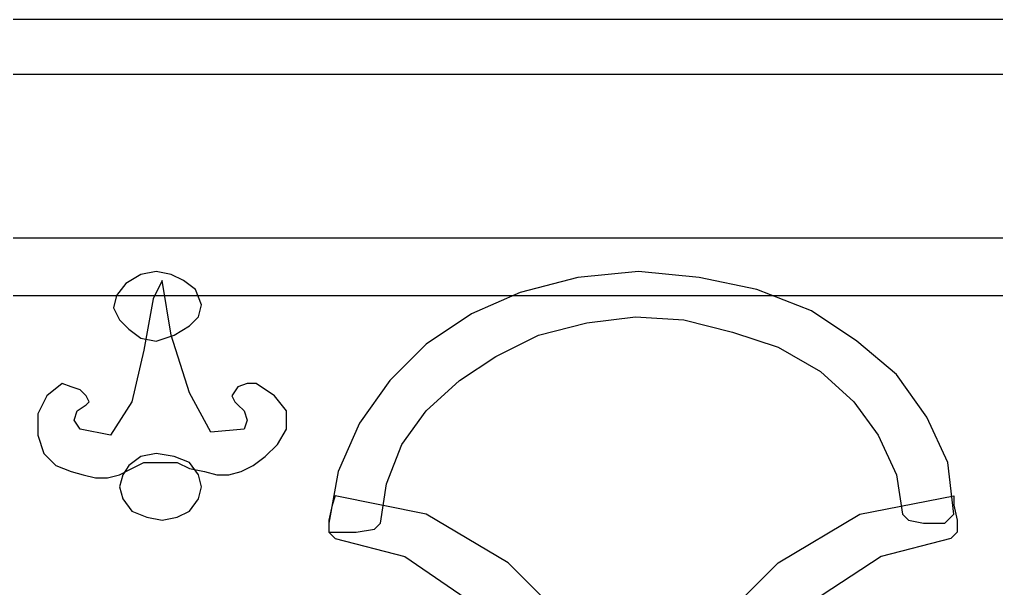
# Model space of a CAD drawing. Header units: centimetres. Extents: x -67 to 70, y -37 to 40.
# Drawn here: x 11.22 to 38.42, y 15.4 to 31.23 of the extents above; entities that cross this region are included whole.
import ezdxf

# ---------------------------------------------------------------- set-up
doc = ezdxf.new("R2010")
doc.units = ezdxf.units.CM
doc.header["$MEASUREMENT"] = 0
doc.layers.add('layer 1', color=7, linetype='Continuous')

msp = doc.modelspace()

# ---------------------------------------------------------------- linework, layer by layer
at = {"layer": 'layer 1', "color": 108}
for points, knots in [([(-63.11115, 31.23415), (-63.11115, 31.23415), (65.19332, 31.23415), (65.19332, 31.23415), (65.19332, 31.23415), (65.19332, 31.23415), (65.19332, 29.71375), (65.19332, 29.71375), (65.19332, 29.71375), (65.19332, 29.71375), (-63.11115, 29.71375), (-63.11115, 29.71375), (-63.11115, 29.71375), (-63.11115, 29.71375), (-63.11115, 31.23415), (-63.11115, 31.23415)], [0, 0, 0, 0, 0.25, 0.25, 0.25, 0.25, 0.5, 0.5, 0.5, 0.5, 0.75, 0.75, 0.75, 0.75, 1, 1, 1, 1]), ([(-63.11115, 25.15257), (-63.11115, 25.15257), (65.19332, 25.15257), (65.19332, 25.15257), (65.19332, 25.15257), (65.19332, 25.15257), (65.19332, 23.5477), (65.19332, 23.5477), (65.19332, 23.5477), (65.19332, 23.5477), (-63.11115, 23.5477), (-63.11115, 23.5477), (-63.11115, 23.5477), (-63.11115, 23.5477), (-63.11115, 25.15257), (-63.11115, 25.15257)], [0, 0, 0, 0, 0.25, 0.25, 0.25, 0.25, 0.5, 0.5, 0.5, 0.5, 0.75, 0.75, 0.75, 0.75, 1, 1, 1, 1]), ([(16.28727, 23.29431), (16.28727, 23.29431), (16.20281, 22.95644), (16.20281, 22.95644), (16.20281, 22.95644), (16.20281, 22.95644), (15.94941, 22.70304), (15.94941, 22.70304), (15.94941, 22.70304), (15.94941, 22.70304), (15.52708, 22.44964), (15.52708, 22.44964), (15.52708, 22.44964), (15.52708, 22.44964), (15.02028, 22.28071), (15.02028, 22.28071), (15.02028, 22.28071), (15.02028, 22.28071), (14.59794, 22.36517), (14.59794, 22.36517), (14.59794, 22.36517), (14.59794, 22.36517), (14.26008, 22.61857), (14.26008, 22.61857), (14.26008, 22.61857), (14.26008, 22.61857), (14.00668, 22.87197), (14.00668, 22.87197), (14.00668, 22.87197), (14.00668, 22.87197), (13.83775, 23.20984), (13.83775, 23.20984), (13.83775, 23.20984), (13.83775, 23.20984), (13.92221, 23.5477), (13.92221, 23.5477), (13.92221, 23.5477), (13.92221, 23.5477), (14.17561, 23.88557), (14.17561, 23.88557), (14.17561, 23.88557), (14.17561, 23.88557), (14.59794, 24.13897), (14.59794, 24.13897), (14.59794, 24.13897), (14.59794, 24.13897), (15.02028, 24.22344), (15.02028, 24.22344), (15.02028, 24.22344), (15.02028, 24.22344), (15.44261, 24.13897), (15.44261, 24.13897), (15.44261, 24.13897), (15.44261, 24.13897), (15.78047, 23.97004), (15.78047, 23.97004), (15.78047, 23.97004), (15.78047, 23.97004), (16.11834, 23.71664), (16.11834, 23.71664), (16.11834, 23.71664), (16.11834, 23.71664), (16.28727, 23.29431), (16.28727, 23.29431)], [0, 0, 0, 0, 0.0625, 0.0625, 0.0625, 0.0625, 0.125, 0.125, 0.125, 0.125, 0.1875, 0.1875, 0.1875, 0.1875, 0.25, 0.25, 0.25, 0.25, 0.3125, 0.3125, 0.3125, 0.3125, 0.375, 0.375, 0.375, 0.375, 0.4375, 0.4375, 0.4375, 0.4375, 0.5, 0.5, 0.5, 0.5, 0.5625, 0.5625, 0.5625, 0.5625, 0.625, 0.625, 0.625, 0.625, 0.6875, 0.6875, 0.6875, 0.6875, 0.75, 0.75, 0.75, 0.75, 0.8125, 0.8125, 0.8125, 0.8125, 0.875, 0.875, 0.875, 0.875, 0.9375, 0.9375, 0.9375, 0.9375, 1, 1, 1, 1]), ([(28.45044, 24.22344), (28.45044, 24.22344), (30.13976, 24.0545), (30.13976, 24.0545), (30.13976, 24.0545), (30.13976, 24.0545), (31.74463, 23.71664), (31.74463, 23.71664), (31.74463, 23.71664), (31.74463, 23.71664), (33.26502, 23.12537), (33.26502, 23.12537), (33.26502, 23.12537), (33.26502, 23.12537), (34.53202, 22.28071), (34.53202, 22.28071), (34.53202, 22.28071), (34.53202, 22.28071), (35.63008, 21.35158), (35.63008, 21.35158), (35.63008, 21.35158), (35.63008, 21.35158), (36.47474, 20.16905), (36.47474, 20.16905), (36.47474, 20.16905), (36.47474, 20.16905), (37.06601, 18.90205), (37.06601, 18.90205), (37.06601, 18.90205), (37.06601, 18.90205), (37.23494, 17.46612), (37.23494, 17.46612), (37.23494, 17.46612), (37.23494, 17.46612), (37.23494, 17.46612), (37.23494, 17.46612), (37.23494, 17.46612), (37.23494, 17.46612), (37.15048, 17.38166), (37.15048, 17.38166), (37.15048, 17.38166), (37.15048, 17.38166), (36.98154, 17.21272), (36.98154, 17.21272), (36.98154, 17.21272), (36.98154, 17.21272), (36.98154, 17.21272), (36.98154, 17.21272), (36.98154, 17.21272), (36.98154, 17.21272), (36.72814, 17.21272), (36.72814, 17.21272), (36.72814, 17.21272), (36.72814, 17.21272), (36.39028, 17.21272), (36.39028, 17.21272), (36.39028, 17.21272), (36.39028, 17.21272), (35.96795, 17.29719), (35.96795, 17.29719), (35.96795, 17.29719), (35.96795, 17.29719), (35.79901, 17.46612), (35.79901, 17.46612), (35.79901, 17.46612), (35.79901, 17.46612), (35.63008, 18.56419), (35.63008, 18.56419), (35.63008, 18.56419), (35.63008, 18.56419), (35.12328, 19.66225), (35.12328, 19.66225), (35.12328, 19.66225), (35.12328, 19.66225), (34.44755, 20.59138), (34.44755, 20.59138), (34.44755, 20.59138), (34.44755, 20.59138), (33.51842, 21.43604), (33.51842, 21.43604), (33.51842, 21.43604), (33.51842, 21.43604), (32.33589, 22.11178), (32.33589, 22.11178), (32.33589, 22.11178), (32.33589, 22.11178), (31.06889, 22.53411), (31.06889, 22.53411), (31.06889, 22.53411), (31.06889, 22.53411), (29.71743, 22.87197), (29.71743, 22.87197), (29.71743, 22.87197), (29.71743, 22.87197), (28.36597, 22.95644), (28.36597, 22.95644), (28.36597, 22.95644), (28.36597, 22.95644), (27.01451, 22.78751), (27.01451, 22.78751), (27.01451, 22.78751), (27.01451, 22.78751), (25.66304, 22.44964), (25.66304, 22.44964), (25.66304, 22.44964), (25.66304, 22.44964), (24.48051, 21.85838), (24.48051, 21.85838), (24.48051, 21.85838), (24.48051, 21.85838), (23.46692, 21.18265), (23.46692, 21.18265), (23.46692, 21.18265), (23.46692, 21.18265), (22.53779, 20.33798), (22.53779, 20.33798), (22.53779, 20.33798), (22.53779, 20.33798), (21.86206, 19.40885), (21.86206, 19.40885), (21.86206, 19.40885), (21.86206, 19.40885), (21.43972, 18.31079), (21.43972, 18.31079), (21.43972, 18.31079), (21.43972, 18.31079), (21.27079, 17.21272), (21.27079, 17.21272), (21.27079, 17.21272), (21.27079, 17.21272), (21.10186, 17.04379), (21.10186, 17.04379), (21.10186, 17.04379), (21.10186, 17.04379), (20.59506, 16.95932), (20.59506, 16.95932), (20.59506, 16.95932), (20.59506, 16.95932), (20.17273, 16.95932), (20.17273, 16.95932), (20.17273, 16.95932), (20.17273, 16.95932), (19.83486, 16.95932), (19.83486, 16.95932), (19.83486, 16.95932), (19.83486, 16.95932), (19.83486, 16.95932), (19.83486, 16.95932), (19.83486, 16.95932), (19.83486, 16.95932), (19.83486, 17.12826), (19.83486, 17.12826), (19.83486, 17.12826), (19.83486, 17.12826), (19.83486, 17.21272), (19.83486, 17.21272), (19.83486, 17.21272), (19.83486, 17.21272), (19.83486, 17.21272), (19.83486, 17.21272), (19.83486, 17.21272), (19.83486, 17.21272), (20.08826, 18.64865), (20.08826, 18.64865), (20.08826, 18.64865), (20.08826, 18.64865), (20.67953, 20.00012), (20.67953, 20.00012), (20.67953, 20.00012), (20.67953, 20.00012), (21.52419, 21.18265), (21.52419, 21.18265), (21.52419, 21.18265), (21.52419, 21.18265), (22.53779, 22.19624), (22.53779, 22.19624), (22.53779, 22.19624), (22.53779, 22.19624), (23.80478, 23.04091), (23.80478, 23.04091), (23.80478, 23.04091), (23.80478, 23.04091), (25.15625, 23.63217), (25.15625, 23.63217), (25.15625, 23.63217), (25.15625, 23.63217), (26.76111, 24.0545), (26.76111, 24.0545), (26.76111, 24.0545), (26.76111, 24.0545), (28.45044, 24.22344), (28.45044, 24.22344)], [0, 0, 0, 0, 0.02083333, 0.02083333, 0.02083333, 0.02083333, 0.04166667, 0.04166667, 0.04166667, 0.04166667, 0.0625, 0.0625, 0.0625, 0.0625, 0.08333333, 0.08333333, 0.08333333, 0.08333333, 0.10416667, 0.10416667, 0.10416667, 0.10416667, 0.125, 0.125, 0.125, 0.125, 0.14583333, 0.14583333, 0.14583333, 0.14583333, 0.16666667, 0.16666667, 0.16666667, 0.16666667, 0.1875, 0.1875, 0.1875, 0.1875, 0.20833333, 0.20833333, 0.20833333, 0.20833333, 0.22916667, 0.22916667, 0.22916667, 0.22916667, 0.25, 0.25, 0.25, 0.25, 0.27083333, 0.27083333, 0.27083333, 0.27083333, 0.29166667, 0.29166667, 0.29166667, 0.29166667, 0.3125, 0.3125, 0.3125, 0.3125, 0.33333333, 0.33333333, 0.33333333, 0.33333333, 0.35416667, 0.35416667, 0.35416667, 0.35416667, 0.375, 0.375, 0.375, 0.375, 0.39583333, 0.39583333, 0.39583333, 0.39583333, 0.41666667, 0.41666667, 0.41666667, 0.41666667, 0.4375, 0.4375, 0.4375, 0.4375, 0.45833333, 0.45833333, 0.45833333, 0.45833333, 0.47916667, 0.47916667, 0.47916667, 0.47916667, 0.5, 0.5, 0.5, 0.5, 0.52083333, 0.52083333, 0.52083333, 0.52083333, 0.54166667, 0.54166667, 0.54166667, 0.54166667, 0.5625, 0.5625, 0.5625, 0.5625, 0.58333333, 0.58333333, 0.58333333, 0.58333333, 0.60416667, 0.60416667, 0.60416667, 0.60416667, 0.625, 0.625, 0.625, 0.625, 0.64583333, 0.64583333, 0.64583333, 0.64583333, 0.66666667, 0.66666667, 0.66666667, 0.66666667, 0.6875, 0.6875, 0.6875, 0.6875, 0.70833333, 0.70833333, 0.70833333, 0.70833333, 0.72916667, 0.72916667, 0.72916667, 0.72916667, 0.75, 0.75, 0.75, 0.75, 0.77083333, 0.77083333, 0.77083333, 0.77083333, 0.79166667, 0.79166667, 0.79166667, 0.79166667, 0.8125, 0.8125, 0.8125, 0.8125, 0.83333333, 0.83333333, 0.83333333, 0.83333333, 0.85416667, 0.85416667, 0.85416667, 0.85416667, 0.875, 0.875, 0.875, 0.875, 0.89583333, 0.89583333, 0.89583333, 0.89583333, 0.91666667, 0.91666667, 0.91666667, 0.91666667, 0.9375, 0.9375, 0.9375, 0.9375, 0.95833333, 0.95833333, 0.95833333, 0.95833333, 0.97916667, 0.97916667, 0.97916667, 0.97916667, 1, 1, 1, 1]), ([(15.61154, 18.90205), (15.61154, 18.90205), (14.68241, 18.90205), (14.68241, 18.90205), (14.68241, 18.90205), (14.68241, 18.90205), (14.68241, 18.90205), (14.68241, 18.90205), (14.68241, 18.90205), (14.68241, 18.90205), (14.34455, 18.73312), (14.34455, 18.73312), (14.34455, 18.73312), (14.34455, 18.73312), (14.00668, 18.56419), (14.00668, 18.56419), (14.00668, 18.56419), (14.00668, 18.56419), (13.66881, 18.47972), (13.66881, 18.47972), (13.66881, 18.47972), (13.66881, 18.47972), (13.33095, 18.47972), (13.33095, 18.47972), (13.33095, 18.47972), (13.33095, 18.47972), (12.99308, 18.56419), (12.99308, 18.56419), (12.99308, 18.56419), (12.99308, 18.56419), (12.65522, 18.64865), (12.65522, 18.64865), (12.65522, 18.64865), (12.65522, 18.64865), (12.23289, 18.81759), (12.23289, 18.81759), (12.23289, 18.81759), (12.23289, 18.81759), (11.89502, 19.15545), (11.89502, 19.15545), (11.89502, 19.15545), (11.89502, 19.15545), (11.72609, 19.66225), (11.72609, 19.66225), (11.72609, 19.66225), (11.72609, 19.66225), (11.72609, 20.25351), (11.72609, 20.25351), (11.72609, 20.25351), (11.72609, 20.25351), (11.97949, 20.76031), (11.97949, 20.76031), (11.97949, 20.76031), (11.97949, 20.76031), (12.40182, 21.09818), (12.40182, 21.09818), (12.40182, 21.09818), (12.40182, 21.09818), (12.65522, 21.01371), (12.65522, 21.01371), (12.65522, 21.01371), (12.65522, 21.01371), (12.90862, 20.92925), (12.90862, 20.92925), (12.90862, 20.92925), (12.90862, 20.92925), (13.07755, 20.76031), (13.07755, 20.76031), (13.07755, 20.76031), (13.07755, 20.76031), (13.16202, 20.59138), (13.16202, 20.59138), (13.16202, 20.59138), (13.16202, 20.59138), (13.07755, 20.50691), (13.07755, 20.50691), (13.07755, 20.50691), (13.07755, 20.50691), (12.82415, 20.33798), (12.82415, 20.33798), (12.82415, 20.33798), (12.82415, 20.33798), (12.73968, 20.08458), (12.73968, 20.08458), (12.73968, 20.08458), (12.73968, 20.08458), (12.90862, 19.83118), (12.90862, 19.83118), (12.90862, 19.83118), (12.90862, 19.83118), (13.75328, 19.66225), (13.75328, 19.66225), (13.75328, 19.66225), (13.75328, 19.66225), (14.34455, 20.59138), (14.34455, 20.59138), (14.34455, 20.59138), (14.34455, 20.59138), (14.68241, 22.02731), (14.68241, 22.02731), (14.68241, 22.02731), (14.68241, 22.02731), (14.93581, 23.46324), (14.93581, 23.46324), (14.93581, 23.46324), (14.93581, 23.46324), (15.18921, 23.97004), (15.18921, 23.97004), (15.18921, 23.97004), (15.18921, 23.97004), (15.44261, 22.44964), (15.44261, 22.44964), (15.44261, 22.44964), (15.44261, 22.44964), (15.94941, 20.84478), (15.94941, 20.84478), (15.94941, 20.84478), (15.94941, 20.84478), (16.54067, 19.74672), (16.54067, 19.74672), (16.54067, 19.74672), (16.54067, 19.74672), (17.4698, 19.83118), (17.4698, 19.83118), (17.4698, 19.83118), (17.4698, 19.83118), (17.55427, 20.08458), (17.55427, 20.08458), (17.55427, 20.08458), (17.55427, 20.08458), (17.4698, 20.33798), (17.4698, 20.33798), (17.4698, 20.33798), (17.4698, 20.33798), (17.30087, 20.50691), (17.30087, 20.50691), (17.30087, 20.50691), (17.30087, 20.50691), (17.2164, 20.59138), (17.2164, 20.59138), (17.2164, 20.59138), (17.2164, 20.59138), (17.13194, 20.76031), (17.13194, 20.76031), (17.13194, 20.76031), (17.13194, 20.76031), (17.30087, 21.01371), (17.30087, 21.01371), (17.30087, 21.01371), (17.30087, 21.01371), (17.55427, 21.09818), (17.55427, 21.09818), (17.55427, 21.09818), (17.55427, 21.09818), (17.80767, 21.09818), (17.80767, 21.09818), (17.80767, 21.09818), (17.80767, 21.09818), (18.31447, 20.76031), (18.31447, 20.76031), (18.31447, 20.76031), (18.31447, 20.76031), (18.65233, 20.33798), (18.65233, 20.33798), (18.65233, 20.33798), (18.65233, 20.33798), (18.65233, 19.83118), (18.65233, 19.83118), (18.65233, 19.83118), (18.65233, 19.83118), (18.39893, 19.40885), (18.39893, 19.40885), (18.39893, 19.40885), (18.39893, 19.40885), (18.06107, 19.07098), (18.06107, 19.07098), (18.06107, 19.07098), (18.06107, 19.07098), (17.7232, 18.81759), (17.7232, 18.81759), (17.7232, 18.81759), (17.7232, 18.81759), (17.38534, 18.64865), (17.38534, 18.64865), (17.38534, 18.64865), (17.38534, 18.64865), (17.04747, 18.56419), (17.04747, 18.56419), (17.04747, 18.56419), (17.04747, 18.56419), (16.7096, 18.56419), (16.7096, 18.56419), (16.7096, 18.56419), (16.7096, 18.56419), (16.37174, 18.64865), (16.37174, 18.64865), (16.37174, 18.64865), (16.37174, 18.64865), (15.94941, 18.73312), (15.94941, 18.73312), (15.94941, 18.73312), (15.94941, 18.73312), (15.61154, 18.90205), (15.61154, 18.90205), (15.61154, 18.90205), (15.61154, 18.90205), (15.61154, 18.90205), (15.61154, 18.90205)], [0, 0, 0, 0, 0.01923077, 0.01923077, 0.01923077, 0.01923077, 0.03846154, 0.03846154, 0.03846154, 0.03846154, 0.05769231, 0.05769231, 0.05769231, 0.05769231, 0.07692308, 0.07692308, 0.07692308, 0.07692308, 0.09615385, 0.09615385, 0.09615385, 0.09615385, 0.11538462, 0.11538462, 0.11538462, 0.11538462, 0.13461538, 0.13461538, 0.13461538, 0.13461538, 0.15384615, 0.15384615, 0.15384615, 0.15384615, 0.17307692, 0.17307692, 0.17307692, 0.17307692, 0.19230769, 0.19230769, 0.19230769, 0.19230769, 0.21153846, 0.21153846, 0.21153846, 0.21153846, 0.23076923, 0.23076923, 0.23076923, 0.23076923, 0.25, 0.25, 0.25, 0.25, 0.26923077, 0.26923077, 0.26923077, 0.26923077, 0.28846154, 0.28846154, 0.28846154, 0.28846154, 0.30769231, 0.30769231, 0.30769231, 0.30769231, 0.32692308, 0.32692308, 0.32692308, 0.32692308, 0.34615385, 0.34615385, 0.34615385, 0.34615385, 0.36538462, 0.36538462, 0.36538462, 0.36538462, 0.38461538, 0.38461538, 0.38461538, 0.38461538, 0.40384615, 0.40384615, 0.40384615, 0.40384615, 0.42307692, 0.42307692, 0.42307692, 0.42307692, 0.44230769, 0.44230769, 0.44230769, 0.44230769, 0.46153846, 0.46153846, 0.46153846, 0.46153846, 0.48076923, 0.48076923, 0.48076923, 0.48076923, 0.5, 0.5, 0.5, 0.5, 0.51923077, 0.51923077, 0.51923077, 0.51923077, 0.53846154, 0.53846154, 0.53846154, 0.53846154, 0.55769231, 0.55769231, 0.55769231, 0.55769231, 0.57692308, 0.57692308, 0.57692308, 0.57692308, 0.59615385, 0.59615385, 0.59615385, 0.59615385, 0.61538462, 0.61538462, 0.61538462, 0.61538462, 0.63461538, 0.63461538, 0.63461538, 0.63461538, 0.65384615, 0.65384615, 0.65384615, 0.65384615, 0.67307692, 0.67307692, 0.67307692, 0.67307692, 0.69230769, 0.69230769, 0.69230769, 0.69230769, 0.71153846, 0.71153846, 0.71153846, 0.71153846, 0.73076923, 0.73076923, 0.73076923, 0.73076923, 0.75, 0.75, 0.75, 0.75, 0.76923077, 0.76923077, 0.76923077, 0.76923077, 0.78846154, 0.78846154, 0.78846154, 0.78846154, 0.80769231, 0.80769231, 0.80769231, 0.80769231, 0.82692308, 0.82692308, 0.82692308, 0.82692308, 0.84615385, 0.84615385, 0.84615385, 0.84615385, 0.86538462, 0.86538462, 0.86538462, 0.86538462, 0.88461538, 0.88461538, 0.88461538, 0.88461538, 0.90384615, 0.90384615, 0.90384615, 0.90384615, 0.92307692, 0.92307692, 0.92307692, 0.92307692, 0.94230769, 0.94230769, 0.94230769, 0.94230769, 0.96153846, 0.96153846, 0.96153846, 0.96153846, 0.98076923, 0.98076923, 0.98076923, 0.98076923, 1, 1, 1, 1]), ([(16.28727, 18.22632), (16.28727, 18.22632), (16.20281, 17.88846), (16.20281, 17.88846), (16.20281, 17.88846), (16.20281, 17.88846), (15.94941, 17.55059), (15.94941, 17.55059), (15.94941, 17.55059), (15.94941, 17.55059), (15.61154, 17.38166), (15.61154, 17.38166), (15.61154, 17.38166), (15.61154, 17.38166), (15.18921, 17.29719), (15.18921, 17.29719), (15.18921, 17.29719), (15.18921, 17.29719), (14.76688, 17.38166), (14.76688, 17.38166), (14.76688, 17.38166), (14.76688, 17.38166), (14.34455, 17.55059), (14.34455, 17.55059), (14.34455, 17.55059), (14.34455, 17.55059), (14.09115, 17.88846), (14.09115, 17.88846), (14.09115, 17.88846), (14.09115, 17.88846), (14.00668, 18.22632), (14.00668, 18.22632), (14.00668, 18.22632), (14.00668, 18.22632), (14.09115, 18.56419), (14.09115, 18.56419), (14.09115, 18.56419), (14.09115, 18.56419), (14.26008, 18.81759), (14.26008, 18.81759), (14.26008, 18.81759), (14.26008, 18.81759), (14.59794, 19.07098), (14.59794, 19.07098), (14.59794, 19.07098), (14.59794, 19.07098), (15.02028, 19.15545), (15.02028, 19.15545), (15.02028, 19.15545), (15.02028, 19.15545), (15.52708, 19.07098), (15.52708, 19.07098), (15.52708, 19.07098), (15.52708, 19.07098), (15.94941, 18.90205), (15.94941, 18.90205), (15.94941, 18.90205), (15.94941, 18.90205), (16.20281, 18.56419), (16.20281, 18.56419), (16.20281, 18.56419), (16.20281, 18.56419), (16.28727, 18.22632), (16.28727, 18.22632)], [0, 0, 0, 0, 0.0625, 0.0625, 0.0625, 0.0625, 0.125, 0.125, 0.125, 0.125, 0.1875, 0.1875, 0.1875, 0.1875, 0.25, 0.25, 0.25, 0.25, 0.3125, 0.3125, 0.3125, 0.3125, 0.375, 0.375, 0.375, 0.375, 0.4375, 0.4375, 0.4375, 0.4375, 0.5, 0.5, 0.5, 0.5, 0.5625, 0.5625, 0.5625, 0.5625, 0.625, 0.625, 0.625, 0.625, 0.6875, 0.6875, 0.6875, 0.6875, 0.75, 0.75, 0.75, 0.75, 0.8125, 0.8125, 0.8125, 0.8125, 0.875, 0.875, 0.875, 0.875, 0.9375, 0.9375, 0.9375, 0.9375, 1, 1, 1, 1]), ([(31.82909, -0.69415), (31.82909, -0.69415), (31.57569, -4.41068), (31.57569, -4.41068), (31.57569, -4.41068), (31.57569, -4.41068), (30.89996, -7.8738), (30.89996, -7.8738), (30.89996, -7.8738), (30.89996, -7.8738), (29.8019, -10.99906), (29.8019, -10.99906), (29.8019, -10.99906), (29.8019, -10.99906), (28.36597, -13.70198), (28.36597, -13.70198), (28.36597, -13.70198), (28.36597, -13.70198), (26.67664, -15.98257), (26.67664, -15.98257), (26.67664, -15.98257), (26.67664, -15.98257), (24.64945, -17.6719), (24.64945, -17.6719), (24.64945, -17.6719), (24.64945, -17.6719), (22.45332, -18.6855), (22.45332, -18.6855), (22.45332, -18.6855), (22.45332, -18.6855), (20.08826, -19.02336), (20.08826, -19.02336), (20.08826, -19.02336), (20.08826, -19.02336), (19.91933, -18.6855), (19.91933, -18.6855), (19.91933, -18.6855), (19.91933, -18.6855), (19.91933, -18.26317), (19.91933, -18.26317), (19.91933, -18.26317), (19.91933, -18.26317), (19.91933, -17.84083), (19.91933, -17.84083), (19.91933, -17.84083), (19.91933, -17.84083), (20.08826, -17.58744), (20.08826, -17.58744), (20.08826, -17.58744), (20.08826, -17.58744), (22.11545, -17.1651), (22.11545, -17.1651), (22.11545, -17.1651), (22.11545, -17.1651), (23.97372, -16.15151), (23.97372, -16.15151), (23.97372, -16.15151), (23.97372, -16.15151), (25.74751, -14.54664), (25.74751, -14.54664), (25.74751, -14.54664), (25.74751, -14.54664), (27.35237, -12.43498), (27.35237, -12.43498), (27.35237, -12.43498), (27.35237, -12.43498), (28.61937, -9.90099), (28.61937, -9.90099), (28.61937, -9.90099), (28.61937, -9.90099), (29.63296, -7.02913), (29.63296, -7.02913), (29.63296, -7.02913), (29.63296, -7.02913), (30.22423, -3.81941), (30.22423, -3.81941), (30.22423, -3.81941), (30.22423, -3.81941), (30.3087, -0.52522), (30.3087, -0.52522), (30.3087, -0.52522), (30.3087, -0.52522), (30.13976, 2.60004), (30.13976, 2.60004), (30.13976, 2.60004), (30.13976, 2.60004), (29.46403, 5.64083), (29.46403, 5.64083), (29.46403, 5.64083), (29.46403, 5.64083), (28.45044, 8.51268), (28.45044, 8.51268), (28.45044, 8.51268), (28.45044, 8.51268), (27.18344, 11.04668), (27.18344, 11.04668), (27.18344, 11.04668), (27.18344, 11.04668), (25.57858, 13.32727), (25.57858, 13.32727), (25.57858, 13.32727), (25.57858, 13.32727), (23.80478, 15.0166), (23.80478, 15.0166), (23.80478, 15.0166), (23.80478, 15.0166), (21.94652, 16.28359), (21.94652, 16.28359), (21.94652, 16.28359), (21.94652, 16.28359), (20.00379, 16.79039), (20.00379, 16.79039), (20.00379, 16.79039), (20.00379, 16.79039), (19.83486, 16.95932), (19.83486, 16.95932), (19.83486, 16.95932), (19.83486, 16.95932), (19.83486, 17.29719), (19.83486, 17.29719), (19.83486, 17.29719), (19.83486, 17.29719), (19.91933, 17.71952), (19.91933, 17.71952), (19.91933, 17.71952), (19.91933, 17.71952), (20.00379, 17.97292), (20.00379, 17.97292), (20.00379, 17.97292), (20.00379, 17.97292), (22.53779, 17.46612), (22.53779, 17.46612), (22.53779, 17.46612), (22.53779, 17.46612), (24.81838, 16.11466), (24.81838, 16.11466), (24.81838, 16.11466), (24.81838, 16.11466), (26.84557, 14.08747), (26.84557, 14.08747), (26.84557, 14.08747), (26.84557, 14.08747), (28.45044, 11.55347), (28.45044, 11.55347), (28.45044, 11.55347), (28.45044, 11.55347), (29.8019, 8.68162), (29.8019, 8.68162), (29.8019, 8.68162), (29.8019, 8.68162), (30.81549, 5.64083), (30.81549, 5.64083), (30.81549, 5.64083), (30.81549, 5.64083), (31.49123, 2.4311), (31.49123, 2.4311), (31.49123, 2.4311), (31.49123, 2.4311), (31.82909, -0.69415), (31.82909, -0.69415)], [0, 0, 0, 0, 0.025, 0.025, 0.025, 0.025, 0.05, 0.05, 0.05, 0.05, 0.075, 0.075, 0.075, 0.075, 0.1, 0.1, 0.1, 0.1, 0.125, 0.125, 0.125, 0.125, 0.15, 0.15, 0.15, 0.15, 0.175, 0.175, 0.175, 0.175, 0.2, 0.2, 0.2, 0.2, 0.225, 0.225, 0.225, 0.225, 0.25, 0.25, 0.25, 0.25, 0.275, 0.275, 0.275, 0.275, 0.3, 0.3, 0.3, 0.3, 0.325, 0.325, 0.325, 0.325, 0.35, 0.35, 0.35, 0.35, 0.375, 0.375, 0.375, 0.375, 0.4, 0.4, 0.4, 0.4, 0.425, 0.425, 0.425, 0.425, 0.45, 0.45, 0.45, 0.45, 0.475, 0.475, 0.475, 0.475, 0.5, 0.5, 0.5, 0.5, 0.525, 0.525, 0.525, 0.525, 0.55, 0.55, 0.55, 0.55, 0.575, 0.575, 0.575, 0.575, 0.6, 0.6, 0.6, 0.6, 0.625, 0.625, 0.625, 0.625, 0.65, 0.65, 0.65, 0.65, 0.675, 0.675, 0.675, 0.675, 0.7, 0.7, 0.7, 0.7, 0.725, 0.725, 0.725, 0.725, 0.75, 0.75, 0.75, 0.75, 0.775, 0.775, 0.775, 0.775, 0.8, 0.8, 0.8, 0.8, 0.825, 0.825, 0.825, 0.825, 0.85, 0.85, 0.85, 0.85, 0.875, 0.875, 0.875, 0.875, 0.9, 0.9, 0.9, 0.9, 0.925, 0.925, 0.925, 0.925, 0.95, 0.95, 0.95, 0.95, 0.975, 0.975, 0.975, 0.975, 1, 1, 1, 1]), ([(25.32518, -0.69415), (25.32518, -0.69415), (25.57858, -4.41068), (25.57858, -4.41068), (25.57858, -4.41068), (25.57858, -4.41068), (26.33878, -7.8738), (26.33878, -7.8738), (26.33878, -7.8738), (26.33878, -7.8738), (27.43684, -10.99906), (27.43684, -10.99906), (27.43684, -10.99906), (27.43684, -10.99906), (28.87277, -13.70198), (28.87277, -13.70198), (28.87277, -13.70198), (28.87277, -13.70198), (30.5621, -15.98257), (30.5621, -15.98257), (30.5621, -15.98257), (30.5621, -15.98257), (32.58929, -17.6719), (32.58929, -17.6719), (32.58929, -17.6719), (32.58929, -17.6719), (34.78542, -18.6855), (34.78542, -18.6855), (34.78542, -18.6855), (34.78542, -18.6855), (37.15048, -19.02336), (37.15048, -19.02336), (37.15048, -19.02336), (37.15048, -19.02336), (37.23494, -18.6855), (37.23494, -18.6855), (37.23494, -18.6855), (37.23494, -18.6855), (37.31941, -18.1787), (37.31941, -18.1787), (37.31941, -18.1787), (37.31941, -18.1787), (37.23494, -17.75637), (37.23494, -17.75637), (37.23494, -17.75637), (37.23494, -17.75637), (37.15048, -17.58744), (37.15048, -17.58744), (37.15048, -17.58744), (37.15048, -17.58744), (35.03881, -17.1651), (35.03881, -17.1651), (35.03881, -17.1651), (35.03881, -17.1651), (33.09609, -16.15151), (33.09609, -16.15151), (33.09609, -16.15151), (33.09609, -16.15151), (31.32229, -14.54664), (31.32229, -14.54664), (31.32229, -14.54664), (31.32229, -14.54664), (29.71743, -12.43498), (29.71743, -12.43498), (29.71743, -12.43498), (29.71743, -12.43498), (28.45044, -9.90099), (28.45044, -9.90099), (28.45044, -9.90099), (28.45044, -9.90099), (27.5213, -7.02913), (27.5213, -7.02913), (27.5213, -7.02913), (27.5213, -7.02913), (26.93004, -3.81941), (26.93004, -3.81941), (26.93004, -3.81941), (26.93004, -3.81941), (26.84557, -0.52522), (26.84557, -0.52522), (26.84557, -0.52522), (26.84557, -0.52522), (27.09897, 2.60004), (27.09897, 2.60004), (27.09897, 2.60004), (27.09897, 2.60004), (27.69024, 5.64083), (27.69024, 5.64083), (27.69024, 5.64083), (27.69024, 5.64083), (28.70383, 8.51268), (28.70383, 8.51268), (28.70383, 8.51268), (28.70383, 8.51268), (29.97083, 11.04668), (29.97083, 11.04668), (29.97083, 11.04668), (29.97083, 11.04668), (31.57569, 13.32727), (31.57569, 13.32727), (31.57569, 13.32727), (31.57569, 13.32727), (33.26502, 15.0166), (33.26502, 15.0166), (33.26502, 15.0166), (33.26502, 15.0166), (35.20775, 16.28359), (35.20775, 16.28359), (35.20775, 16.28359), (35.20775, 16.28359), (37.15048, 16.79039), (37.15048, 16.79039), (37.15048, 16.79039), (37.15048, 16.79039), (37.31941, 16.95932), (37.31941, 16.95932), (37.31941, 16.95932), (37.31941, 16.95932), (37.31941, 17.29719), (37.31941, 17.29719), (37.31941, 17.29719), (37.31941, 17.29719), (37.23494, 17.71952), (37.23494, 17.71952), (37.23494, 17.71952), (37.23494, 17.71952), (37.23494, 17.97292), (37.23494, 17.97292), (37.23494, 17.97292), (37.23494, 17.97292), (34.61648, 17.46612), (34.61648, 17.46612), (34.61648, 17.46612), (34.61648, 17.46612), (32.33589, 16.11466), (32.33589, 16.11466), (32.33589, 16.11466), (32.33589, 16.11466), (30.3087, 14.08747), (30.3087, 14.08747), (30.3087, 14.08747), (30.3087, 14.08747), (28.61937, 11.55347), (28.61937, 11.55347), (28.61937, 11.55347), (28.61937, 11.55347), (27.26791, 8.68162), (27.26791, 8.68162), (27.26791, 8.68162), (27.26791, 8.68162), (26.25431, 5.64083), (26.25431, 5.64083), (26.25431, 5.64083), (26.25431, 5.64083), (25.57858, 2.4311), (25.57858, 2.4311), (25.57858, 2.4311), (25.57858, 2.4311), (25.32518, -0.69415), (25.32518, -0.69415)], [0, 0, 0, 0, 0.025, 0.025, 0.025, 0.025, 0.05, 0.05, 0.05, 0.05, 0.075, 0.075, 0.075, 0.075, 0.1, 0.1, 0.1, 0.1, 0.125, 0.125, 0.125, 0.125, 0.15, 0.15, 0.15, 0.15, 0.175, 0.175, 0.175, 0.175, 0.2, 0.2, 0.2, 0.2, 0.225, 0.225, 0.225, 0.225, 0.25, 0.25, 0.25, 0.25, 0.275, 0.275, 0.275, 0.275, 0.3, 0.3, 0.3, 0.3, 0.325, 0.325, 0.325, 0.325, 0.35, 0.35, 0.35, 0.35, 0.375, 0.375, 0.375, 0.375, 0.4, 0.4, 0.4, 0.4, 0.425, 0.425, 0.425, 0.425, 0.45, 0.45, 0.45, 0.45, 0.475, 0.475, 0.475, 0.475, 0.5, 0.5, 0.5, 0.5, 0.525, 0.525, 0.525, 0.525, 0.55, 0.55, 0.55, 0.55, 0.575, 0.575, 0.575, 0.575, 0.6, 0.6, 0.6, 0.6, 0.625, 0.625, 0.625, 0.625, 0.65, 0.65, 0.65, 0.65, 0.675, 0.675, 0.675, 0.675, 0.7, 0.7, 0.7, 0.7, 0.725, 0.725, 0.725, 0.725, 0.75, 0.75, 0.75, 0.75, 0.775, 0.775, 0.775, 0.775, 0.8, 0.8, 0.8, 0.8, 0.825, 0.825, 0.825, 0.825, 0.85, 0.85, 0.85, 0.85, 0.875, 0.875, 0.875, 0.875, 0.9, 0.9, 0.9, 0.9, 0.925, 0.925, 0.925, 0.925, 0.95, 0.95, 0.95, 0.95, 0.975, 0.975, 0.975, 0.975, 1, 1, 1, 1])]:
    msp.add_open_spline(points, degree=3, knots=knots, dxfattribs=at)

doc.saveas('drawing.dxf')
